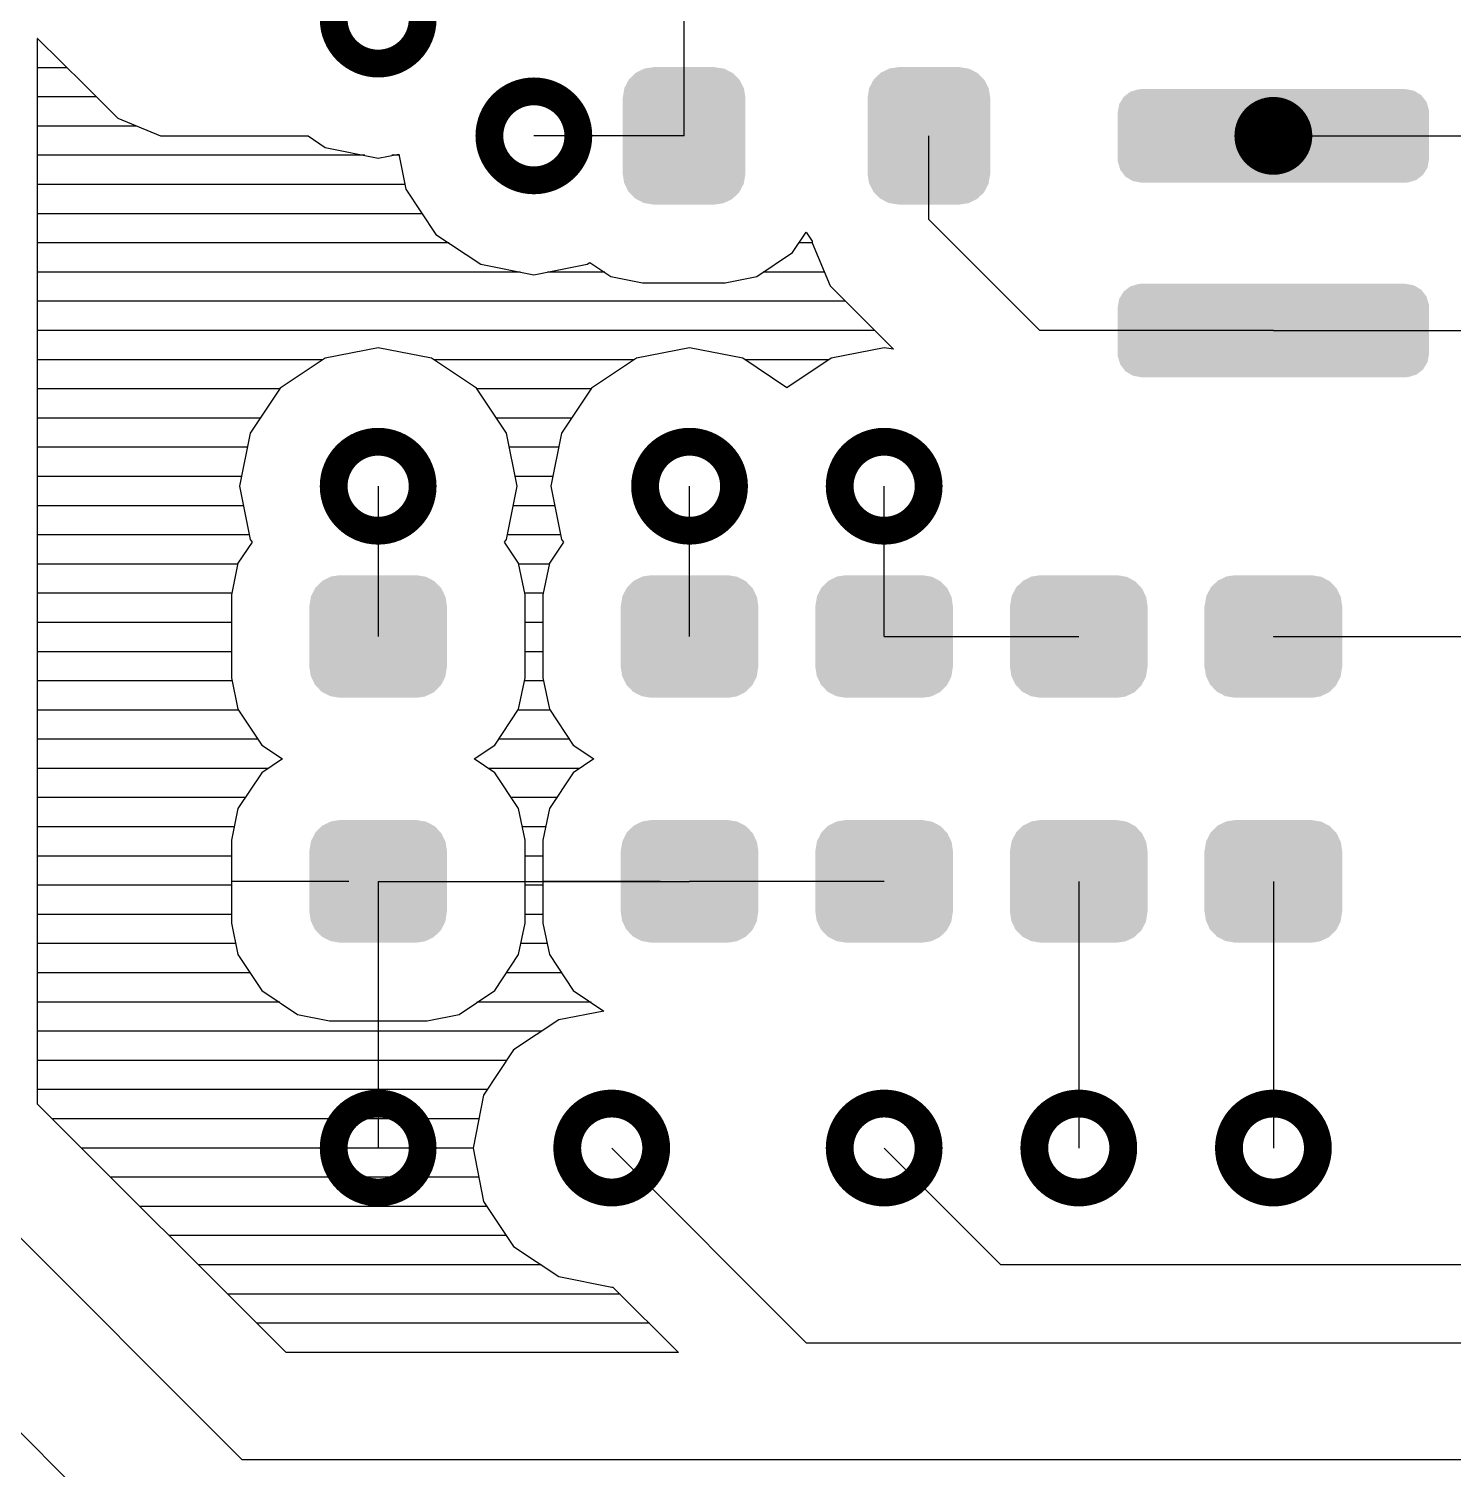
# Model space of a CAD drawing. Extents: x 295 to 953, y 10 to 290.
# Drawn here: x 724.29 to 742.88, y 175.03 to 193.83 of the extents above; entities that cross this region are included whole.
import ezdxf

# ---------------------------------------------------------------- set-up
doc = ezdxf.new("R2010")
doc.units = 0
doc.header["$LTSCALE"] = 5
doc.header["$MEASUREMENT"] = 0
doc.layers.get('0').update_dxf_attribs({"linetype": 'CONTINUOUS', "lineweight": 25})

msp = doc.modelspace()

# ---------------------------------------------------------------- linework, layer by layer
for p, q in [((732.842, 192.428), (732.842, 194.968)), ((724.409, 193.698), (724.404, 193.698)), ((724.404, 193.698), (725.019, 193.088)), ((724.404, 179.794), (724.404, 193.698)), ((724.79, 193.317), (724.404, 193.317)), ((725.019, 193.088), (725.451, 192.657)), ((725.171, 192.936), (724.404, 192.936)), ((725.7, 192.555), (724.404, 192.555)), ((725.451, 192.657), (726.009, 192.428)), ((726.009, 192.428), (727.935, 192.428)), ((727.935, 192.428), (728.158, 192.276)), ((732.842, 192.428), (730.881, 192.428)), ((736.037, 191.336), (736.037, 192.428)), ((740.533, 192.428), (744.089, 192.428)), ((728.676, 192.174), (724.404, 192.174)), ((728.158, 192.276), (728.849, 192.138)), ((728.849, 192.138), (729.118, 192.189)), ((729.123, 192.174), (729.027, 192.174)), ((729.118, 192.189), (729.21, 191.732)), ((729.2, 191.793), (724.404, 191.793)), ((729.21, 191.732), (729.601, 191.143)), ((729.423, 191.412), (724.404, 191.412)), ((734.259, 190.904), (734.437, 191.173)), ((734.437, 191.173), (734.513, 191.056)), ((737.485, 189.888), (736.037, 191.336)), ((729.774, 191.031), (724.404, 191.031)), ((729.601, 191.143), (730.19, 190.752)), ((734.518, 191.031), (734.346, 191.031)), ((734.513, 191.056), (734.513, 191.031)), ((734.513, 191.031), (734.747, 190.472)), ((733.792, 190.594), (734.259, 190.904)), ((730.708, 190.65), (724.404, 190.65)), ((730.19, 190.752), (730.881, 190.614)), ((730.881, 190.614), (731.577, 190.752)), ((731.806, 190.65), (731.059, 190.65)), ((731.577, 190.752), (731.613, 190.777)), ((731.613, 190.777), (731.887, 190.594)), ((731.887, 190.594), (732.298, 190.508)), ((733.38, 190.508), (733.792, 190.594)), ((734.676, 190.65), (733.873, 190.65)), ((732.298, 190.508), (733.38, 190.508)), ((734.747, 190.472), (735.575, 189.644)), ((734.95, 190.269), (724.404, 190.269)), ((735.331, 189.888), (724.404, 189.888)), ((740.533, 189.888), (737.485, 189.888)), ((740.533, 189.888), (744.597, 189.888)), ((728.849, 189.664), (728.158, 189.527)), ((729.545, 189.527), (728.849, 189.664)), ((732.913, 189.664), (732.222, 189.527)), ((733.609, 189.527), (732.913, 189.664)), ((735.453, 189.664), (734.762, 189.527)), ((735.575, 189.644), (735.453, 189.664)), ((728.123, 189.507), (724.404, 189.507)), ((728.158, 189.527), (727.569, 189.136)), ((730.134, 189.136), (729.545, 189.527)), ((732.187, 189.507), (729.581, 189.507)), ((732.222, 189.527), (731.633, 189.136)), ((734.183, 189.141), (733.609, 189.527)), ((734.727, 189.507), (733.645, 189.507)), ((734.762, 189.527), (734.183, 189.141)), ((727.564, 189.126), (724.404, 189.126)), ((727.569, 189.136), (727.178, 188.547)), ((730.526, 188.547), (730.134, 189.136)), ((731.628, 189.126), (730.139, 189.126)), ((731.633, 189.136), (731.242, 188.547)), ((727.305, 188.745), (724.404, 188.745)), ((731.369, 188.745), (730.399, 188.745)), ((727.178, 188.547), (727.041, 187.856)), ((730.663, 187.856), (730.526, 188.547)), ((731.242, 188.547), (731.105, 187.856)), ((727.142, 188.364), (724.404, 188.364)), ((731.206, 188.364), (730.561, 188.364)), ((727.066, 187.983), (724.404, 187.983)), ((731.13, 187.983), (730.637, 187.983)), ((727.041, 187.856), (727.178, 187.16)), ((728.849, 187.856), (728.849, 185.895)), ((730.526, 187.16), (730.663, 187.856)), ((731.105, 187.856), (731.242, 187.16)), ((732.913, 185.895), (732.913, 187.856)), ((735.453, 185.895), (735.453, 187.856)), ((727.091, 187.602), (724.404, 187.602)), ((731.155, 187.602), (730.612, 187.602)), ((727.168, 187.221), (724.404, 187.221)), ((731.232, 187.221), (730.536, 187.221)), ((727.203, 187.124), (727.02, 186.85)), ((727.178, 187.16), (727.203, 187.124)), ((730.5, 187.124), (730.526, 187.16)), ((730.683, 186.85), (730.5, 187.124)), ((731.267, 187.124), (731.084, 186.85)), ((731.242, 187.16), (731.267, 187.124)), ((727.015, 186.84), (724.404, 186.84)), ((727.02, 186.85), (726.934, 186.439)), ((730.769, 186.439), (730.683, 186.85)), ((731.079, 186.84), (730.688, 186.84)), ((731.084, 186.85), (730.998, 186.439)), ((726.939, 186.459), (724.404, 186.459)), ((731.003, 186.459), (730.764, 186.459)), ((726.934, 186.439), (726.934, 185.357)), ((730.769, 185.357), (730.769, 186.439)), ((730.998, 186.439), (730.998, 185.357)), ((726.934, 186.078), (724.404, 186.078)), ((730.998, 186.078), (730.769, 186.078)), ((735.453, 185.895), (737.993, 185.895)), ((740.533, 185.9), (740.533, 185.895)), ((740.533, 185.895), (746.172, 185.895)), ((726.934, 185.697), (724.404, 185.697)), ((730.998, 185.697), (730.769, 185.697)), ((726.934, 185.357), (727.02, 184.945)), ((730.683, 184.945), (730.769, 185.357)), ((730.998, 185.357), (731.084, 184.945)), ((726.944, 185.316), (724.404, 185.316)), ((731.008, 185.316), (730.759, 185.316)), ((727.025, 184.935), (724.404, 184.935)), ((727.02, 184.945), (727.33, 184.478)), ((730.373, 184.478), (730.683, 184.945)), ((731.089, 184.935), (730.678, 184.935)), ((731.084, 184.945), (731.394, 184.478)), ((727.279, 184.554), (724.404, 184.554)), ((727.33, 184.478), (727.599, 184.3)), ((730.104, 184.3), (730.373, 184.478)), ((731.343, 184.554), (730.424, 184.554)), ((731.394, 184.478), (731.663, 184.3)), ((727.599, 184.3), (727.33, 184.117)), ((730.373, 184.117), (730.104, 184.3)), ((731.663, 184.3), (731.394, 184.117)), ((727.406, 184.173), (724.404, 184.173)), ((727.33, 184.117), (727.02, 183.65)), ((731.47, 184.173), (730.297, 184.173)), ((730.683, 183.65), (730.373, 184.117)), ((731.394, 184.117), (731.084, 183.65)), ((727.112, 183.792), (724.404, 183.792)), ((727.02, 183.65), (726.934, 183.238)), ((731.176, 183.792), (730.592, 183.792)), ((730.769, 183.238), (730.683, 183.65)), ((731.084, 183.65), (730.998, 183.238)), ((726.97, 183.411), (724.404, 183.411)), ((731.034, 183.411), (730.734, 183.411)), ((726.934, 183.238), (726.934, 182.156)), ((730.769, 182.156), (730.769, 183.238)), ((730.998, 183.238), (730.998, 182.156)), ((726.934, 183.03), (724.404, 183.03)), ((730.998, 183.03), (730.769, 183.03)), ((728.468, 182.7), (726.934, 182.7)), ((728.849, 182.7), (728.849, 179.22)), ((728.849, 182.7), (732.913, 182.7)), ((729.23, 182.7), (730.769, 182.7)), ((732.532, 182.7), (730.998, 182.7)), ((735.453, 182.7), (732.913, 182.7)), ((737.993, 182.7), (737.993, 179.22)), ((740.533, 182.7), (740.533, 179.22)), ((726.934, 182.649), (724.404, 182.649)), ((730.998, 182.649), (730.769, 182.649)), ((726.934, 182.268), (724.404, 182.268)), ((726.934, 182.156), (727.02, 181.745)), ((728.849, 182.319), (728.849, 180.881)), ((730.683, 181.745), (730.769, 182.156)), ((730.998, 182.268), (730.769, 182.268)), ((730.998, 182.156), (731.084, 181.745)), ((726.99, 181.887), (724.404, 181.887)), ((731.054, 181.887), (730.713, 181.887)), ((727.02, 181.745), (727.33, 181.277)), ((730.373, 181.277), (730.683, 181.745)), ((731.084, 181.745), (731.394, 181.277)), ((727.178, 181.506), (724.404, 181.506)), ((731.242, 181.506), (730.526, 181.506)), ((727.33, 181.277), (727.798, 180.962)), ((729.906, 180.962), (730.373, 181.277)), ((731.394, 181.277), (731.796, 181.008)), ((727.564, 181.125), (724.404, 181.125)), ((731.628, 181.125), (730.139, 181.125)), ((731.796, 181.008), (731.206, 180.891)), ((727.798, 180.962), (728.214, 180.881)), ((728.214, 180.881), (729.489, 180.881)), ((729.489, 180.881), (729.906, 180.962)), ((731.206, 180.891), (730.617, 180.5)), ((730.983, 180.744), (724.404, 180.744)), ((730.617, 180.5), (730.226, 179.911)), ((730.526, 180.363), (724.404, 180.363)), ((730.272, 179.982), (724.404, 179.982)), ((730.226, 179.911), (730.089, 179.22)), ((727.65, 176.553), (724.404, 179.794)), ((730.165, 179.601), (724.602, 179.601)), ((723.007, 179.22), (727.071, 175.156)), ((730.089, 179.22), (724.983, 179.22)), ((730.089, 179.22), (730.226, 178.524)), ((731.897, 179.22), (734.437, 176.68)), ((735.453, 179.22), (736.977, 177.696)), ((730.165, 178.839), (725.364, 178.839)), ((730.272, 178.458), (725.745, 178.458)), ((730.226, 178.524), (730.617, 177.935)), ((730.526, 178.077), (726.126, 178.077)), ((721.737, 177.95), (726.055, 173.632)), ((730.617, 177.935), (731.206, 177.544)), ((730.983, 177.696), (726.507, 177.696)), ((745.105, 177.696), (736.977, 177.696)), ((731.206, 177.544), (731.897, 177.406)), ((732.009, 177.315), (726.888, 177.315)), ((731.897, 177.406), (731.912, 177.406)), ((731.912, 177.406), (732.771, 176.553)), ((732.39, 176.934), (727.269, 176.934)), ((732.771, 176.553), (727.65, 176.553)), ((732.771, 176.553), (727.65, 176.553)), ((734.437, 176.68), (744.597, 176.68)), ((727.071, 175.156), (744.089, 175.156))]:
    msp.add_line(p, q)
for points, const_width in [([(729.43, 193.952, -1), (728.269, 193.952, -1)], 0.363), ([(731.462, 192.428, -1), (730.301, 192.428, -1)], 0.363), ([(740.787, 192.428, -1), (740.279, 192.428, -1)], 0.508), ([(729.43, 187.856, -1), (728.269, 187.856, -1)], 0.363), ([(733.494, 187.856, -1), (732.333, 187.856, -1)], 0.363), ([(736.034, 187.856, -1), (734.873, 187.856, -1)], 0.363), ([(729.43, 179.22, -1), (728.269, 179.22, -1)], 0.363), ([(732.478, 179.22, -1), (731.317, 179.22, -1)], 0.363), ([(736.034, 179.22, -1), (734.873, 179.22, -1)], 0.363), ([(738.574, 179.22, -1), (737.413, 179.22, -1)], 0.363), ([(741.114, 179.22, -1), (739.953, 179.22, -1)], 0.363)]:
    msp.add_lwpolyline(points, format="xyb", close=True, dxfattribs=dict(const_width=const_width))
for points in [[(733.559, 193.166), (733.481, 193.245), (732.123, 193.166), (732.206, 193.245)], [(733.481, 193.245), (733.465, 193.253), (732.206, 193.245), (732.214, 193.253)], [(733.465, 193.253), (733.369, 193.304), (732.214, 193.253), (732.32, 193.304)], [(733.369, 193.304), (733.343, 193.308), (732.32, 193.304), (732.329, 193.308)], [(733.343, 193.308), (733.243, 193.324), (732.329, 193.308), (732.441, 193.324)], [(733.243, 193.324), (733.243, 193.327), (732.441, 193.324), (732.441, 193.327)], [(736.754, 193.166), (736.677, 193.245), (735.318, 193.166), (735.401, 193.245)], [(736.677, 193.245), (736.661, 193.253), (735.401, 193.245), (735.41, 193.253)], [(736.661, 193.253), (736.564, 193.304), (735.41, 193.253), (735.515, 193.304)], [(736.564, 193.304), (736.538, 193.308), (735.515, 193.304), (735.524, 193.308)], [(736.538, 193.308), (736.439, 193.324), (735.524, 193.308), (735.636, 193.324)], [(736.439, 193.324), (736.439, 193.327), (735.636, 193.324), (735.636, 193.327)], [(733.642, 192.928), (733.625, 193.04), (732.042, 192.928), (732.061, 193.04)], [(733.625, 193.04), (733.619, 193.053), (732.061, 193.04), (732.063, 193.053)], [(733.619, 193.053), (733.57, 193.154), (732.063, 193.053), (732.117, 193.154)], [(733.57, 193.154), (733.559, 193.166), (732.117, 193.154), (732.123, 193.166)], [(736.837, 192.928), (736.82, 193.04), (735.237, 192.928), (735.256, 193.04)], [(736.82, 193.04), (736.814, 193.053), (735.256, 193.04), (735.258, 193.053)], [(736.814, 193.053), (736.765, 193.154), (735.258, 193.053), (735.312, 193.154)], [(736.765, 193.154), (736.754, 193.166), (735.312, 193.154), (735.318, 193.166)], [(742.369, 193.017), (742.27, 193.036), (738.712, 193.017), (738.773, 193.036)], [(742.27, 193.036), (742.26, 193.038), (738.773, 193.036), (738.806, 193.038)], [(733.642, 192.926), (733.642, 192.928), (732.042, 192.926), (732.042, 192.928)], [(733.642, 191.93), (733.642, 192.926), (732.042, 191.93), (732.042, 192.926)], [(736.837, 192.926), (736.837, 192.928), (735.237, 192.926), (735.237, 192.928)], [(736.837, 191.93), (736.837, 192.926), (735.237, 191.93), (735.237, 192.926)], [(742.541, 192.842), (742.532, 192.872), (738.521, 192.842), (738.54, 192.872)], [(742.532, 192.872), (742.482, 192.936), (738.54, 192.872), (738.579, 192.936)], [(742.482, 192.936), (742.464, 192.96), (738.579, 192.936), (738.609, 192.96)], [(742.464, 192.96), (742.391, 193.004), (738.609, 192.96), (738.667, 193.004)], [(742.391, 193.004), (742.369, 193.017), (738.667, 193.004), (738.712, 193.017)], [(742.565, 192.733), (742.563, 192.766), (738.501, 192.733), (738.507, 192.766)], [(742.565, 192.123), (742.565, 192.733), (738.501, 192.123), (738.501, 192.733)], [(742.563, 192.766), (742.541, 192.842), (738.507, 192.766), (738.521, 192.842)], [(742.559, 192.09), (742.565, 192.123), (738.503, 192.09), (738.501, 192.123)], [(733.642, 191.928), (733.642, 191.93), (732.042, 191.928), (732.042, 191.93)], [(733.623, 191.816), (733.642, 191.928), (732.059, 191.816), (732.042, 191.928)], [(736.837, 191.928), (736.837, 191.93), (735.237, 191.928), (735.237, 191.93)], [(736.818, 191.816), (736.837, 191.928), (735.254, 191.816), (735.237, 191.928)], [(742.545, 192.014), (742.559, 192.09), (738.526, 192.014), (738.503, 192.09)], [(742.527, 191.984), (742.545, 192.014), (738.535, 191.984), (738.526, 192.014)], [(742.487, 191.92), (742.527, 191.984), (738.584, 191.92), (738.535, 191.984)], [(742.457, 191.896), (742.487, 191.92), (738.602, 191.896), (738.584, 191.92)], [(733.621, 191.803), (733.623, 191.816), (732.065, 191.803), (732.059, 191.816)], [(733.567, 191.702), (733.621, 191.803), (732.114, 191.702), (732.065, 191.803)], [(736.816, 191.803), (736.818, 191.816), (735.261, 191.803), (735.254, 191.816)], [(736.763, 191.702), (736.816, 191.803), (735.31, 191.702), (735.261, 191.803)], [(742.399, 191.852), (742.457, 191.896), (738.675, 191.852), (738.602, 191.896)], [(742.355, 191.839), (742.399, 191.852), (738.697, 191.839), (738.675, 191.852)], [(742.293, 191.82), (742.355, 191.839), (738.796, 191.82), (738.697, 191.839)], [(742.26, 191.818), (742.293, 191.82), (738.806, 191.818), (738.796, 191.82)], [(733.561, 191.69), (733.567, 191.702), (732.125, 191.69), (732.114, 191.702)], [(733.478, 191.611), (733.561, 191.69), (732.203, 191.611), (732.125, 191.69)], [(733.47, 191.603), (733.478, 191.611), (732.219, 191.603), (732.203, 191.611)], [(733.364, 191.552), (733.47, 191.603), (732.315, 191.552), (732.219, 191.603)], [(733.355, 191.548), (733.364, 191.552), (732.341, 191.548), (732.315, 191.552)], [(733.243, 191.532), (733.355, 191.548), (732.441, 191.532), (732.341, 191.548)], [(733.243, 191.529), (733.243, 191.532), (732.441, 191.529), (732.441, 191.532)], [(736.757, 191.69), (736.763, 191.702), (735.321, 191.69), (735.31, 191.702)], [(736.674, 191.611), (736.757, 191.69), (735.398, 191.611), (735.321, 191.69)], [(736.665, 191.603), (736.674, 191.611), (735.414, 191.603), (735.398, 191.611)], [(736.559, 191.552), (736.665, 191.603), (735.511, 191.552), (735.414, 191.603)], [(736.55, 191.548), (736.559, 191.552), (735.537, 191.548), (735.511, 191.552)], [(736.439, 191.532), (736.55, 191.548), (735.636, 191.532), (735.537, 191.548)], [(736.439, 191.529), (736.439, 191.532), (735.636, 191.529), (735.636, 191.532)], [(742.482, 190.396), (742.464, 190.42), (738.579, 190.396), (738.609, 190.42)], [(742.464, 190.42), (742.391, 190.464), (738.609, 190.42), (738.667, 190.464)], [(742.391, 190.464), (742.369, 190.477), (738.667, 190.464), (738.712, 190.477)], [(742.369, 190.477), (742.27, 190.496), (738.712, 190.477), (738.773, 190.496)], [(742.27, 190.496), (742.26, 190.498), (738.773, 190.496), (738.806, 190.498)], [(742.565, 190.193), (742.563, 190.226), (738.501, 190.193), (738.507, 190.226)], [(742.563, 190.226), (742.541, 190.302), (738.507, 190.226), (738.521, 190.302)], [(742.541, 190.302), (742.532, 190.332), (738.521, 190.302), (738.54, 190.332)], [(742.532, 190.332), (742.482, 190.396), (738.54, 190.332), (738.579, 190.396)], [(742.565, 189.583), (742.565, 190.193), (738.501, 189.583), (738.501, 190.193)], [(742.559, 189.55), (742.565, 189.583), (738.503, 189.55), (738.501, 189.583)], [(742.545, 189.474), (742.559, 189.55), (738.526, 189.474), (738.503, 189.55)], [(742.527, 189.444), (742.545, 189.474), (738.535, 189.444), (738.526, 189.474)], [(742.487, 189.38), (742.527, 189.444), (738.584, 189.38), (738.535, 189.444)], [(742.457, 189.356), (742.487, 189.38), (738.602, 189.356), (738.584, 189.38)], [(742.399, 189.312), (742.457, 189.356), (738.675, 189.312), (738.602, 189.356)], [(742.355, 189.299), (742.399, 189.312), (738.697, 189.299), (738.675, 189.312)], [(742.293, 189.28), (742.355, 189.299), (738.796, 189.28), (738.697, 189.299)], [(742.26, 189.278), (742.293, 189.28), (738.806, 189.278), (738.796, 189.28)], [(729.572, 186.623), (729.475, 186.674), (728.122, 186.623), (728.228, 186.674)], [(729.475, 186.674), (729.45, 186.678), (728.228, 186.674), (728.236, 186.678)], [(729.45, 186.678), (729.349, 186.695), (728.236, 186.678), (728.349, 186.695)], [(733.636, 186.623), (733.539, 186.674), (732.186, 186.623), (732.292, 186.674)], [(733.539, 186.674), (733.514, 186.678), (732.292, 186.674), (732.3, 186.678)], [(733.514, 186.678), (733.413, 186.695), (732.3, 186.678), (732.413, 186.695)], [(736.176, 186.623), (736.079, 186.674), (734.726, 186.623), (734.832, 186.674)], [(736.079, 186.674), (736.054, 186.678), (734.832, 186.674), (734.84, 186.678)], [(736.054, 186.678), (735.953, 186.695), (734.84, 186.678), (734.953, 186.695)], [(738.716, 186.623), (738.619, 186.674), (737.266, 186.623), (737.372, 186.674)], [(738.619, 186.674), (738.594, 186.678), (737.372, 186.674), (737.38, 186.678)], [(738.594, 186.678), (738.493, 186.695), (737.38, 186.678), (737.493, 186.695)], [(741.256, 186.623), (741.159, 186.674), (739.806, 186.623), (739.912, 186.674)], [(741.159, 186.674), (741.134, 186.678), (739.912, 186.674), (739.92, 186.678)], [(741.134, 186.678), (741.033, 186.695), (739.92, 186.678), (740.033, 186.695)], [(729.723, 186.422), (729.675, 186.523), (727.973, 186.422), (728.026, 186.523)], [(729.675, 186.523), (729.664, 186.534), (728.026, 186.523), (728.031, 186.534)], [(729.664, 186.534), (729.587, 186.615), (728.031, 186.534), (728.114, 186.615)], [(729.587, 186.615), (729.572, 186.623), (728.114, 186.615), (728.122, 186.623)], [(733.787, 186.422), (733.739, 186.523), (732.037, 186.422), (732.09, 186.523)], [(733.739, 186.523), (733.728, 186.534), (732.09, 186.523), (732.095, 186.534)], [(733.728, 186.534), (733.651, 186.615), (732.095, 186.534), (732.178, 186.615)], [(733.651, 186.615), (733.636, 186.623), (732.178, 186.615), (732.186, 186.623)], [(736.327, 186.422), (736.279, 186.523), (734.577, 186.422), (734.63, 186.523)], [(736.279, 186.523), (736.268, 186.534), (734.63, 186.523), (734.635, 186.534)], [(736.268, 186.534), (736.191, 186.615), (734.635, 186.534), (734.718, 186.615)], [(736.191, 186.615), (736.176, 186.623), (734.718, 186.615), (734.726, 186.623)], [(738.867, 186.422), (738.819, 186.523), (737.117, 186.422), (737.17, 186.523)], [(738.819, 186.523), (738.808, 186.534), (737.17, 186.523), (737.175, 186.534)], [(738.808, 186.534), (738.731, 186.615), (737.175, 186.534), (737.258, 186.615)], [(738.731, 186.615), (738.716, 186.623), (737.258, 186.615), (737.266, 186.623)], [(741.407, 186.422), (741.359, 186.523), (739.657, 186.422), (739.71, 186.523)], [(741.359, 186.523), (741.348, 186.534), (739.71, 186.523), (739.715, 186.534)], [(741.348, 186.534), (741.271, 186.615), (739.715, 186.534), (739.798, 186.615)], [(741.271, 186.615), (741.256, 186.623), (739.798, 186.615), (739.806, 186.623)], [(729.748, 185.494), (729.748, 186.296), (727.95, 185.494), (727.95, 186.296)], [(729.746, 186.296), (729.73, 186.409), (727.952, 186.296), (727.971, 186.409)], [(729.73, 186.409), (729.723, 186.422), (727.971, 186.409), (727.973, 186.422)], [(733.812, 185.494), (733.812, 186.296), (732.014, 185.494), (732.014, 186.296)], [(733.81, 186.296), (733.794, 186.409), (732.016, 186.296), (732.035, 186.409)], [(733.794, 186.409), (733.787, 186.422), (732.035, 186.409), (732.037, 186.422)], [(736.352, 185.494), (736.352, 186.296), (734.554, 185.494), (734.554, 186.296)], [(736.35, 186.296), (736.334, 186.409), (734.556, 186.296), (734.575, 186.409)], [(736.334, 186.409), (736.327, 186.422), (734.575, 186.409), (734.577, 186.422)], [(738.892, 185.494), (738.892, 186.296), (737.094, 185.494), (737.094, 186.296)], [(738.89, 186.296), (738.874, 186.409), (737.096, 186.296), (737.115, 186.409)], [(738.874, 186.409), (738.867, 186.422), (737.115, 186.409), (737.117, 186.422)], [(741.432, 185.494), (741.432, 186.296), (739.634, 185.494), (739.634, 186.296)], [(741.43, 186.296), (741.414, 186.409), (739.636, 186.296), (739.655, 186.409)], [(741.414, 186.409), (741.407, 186.422), (739.655, 186.409), (739.657, 186.422)], [(729.728, 185.381), (729.746, 185.494), (727.969, 185.381), (727.952, 185.494)], [(729.726, 185.369), (729.728, 185.381), (727.975, 185.369), (727.969, 185.381)], [(729.673, 185.267), (729.726, 185.369), (728.023, 185.267), (727.975, 185.369)], [(733.792, 185.381), (733.81, 185.494), (732.033, 185.381), (732.016, 185.494)], [(733.79, 185.369), (733.792, 185.381), (732.039, 185.369), (732.033, 185.381)], [(733.737, 185.267), (733.79, 185.369), (732.087, 185.267), (732.039, 185.369)], [(736.332, 185.381), (736.35, 185.494), (734.573, 185.381), (734.556, 185.494)], [(736.33, 185.369), (736.332, 185.381), (734.579, 185.369), (734.573, 185.381)], [(736.277, 185.267), (736.33, 185.369), (734.627, 185.267), (734.579, 185.369)], [(738.872, 185.381), (738.89, 185.494), (737.113, 185.381), (737.096, 185.494)], [(738.87, 185.369), (738.872, 185.381), (737.119, 185.369), (737.113, 185.381)], [(738.817, 185.267), (738.87, 185.369), (737.167, 185.267), (737.119, 185.369)], [(741.412, 185.381), (741.43, 185.494), (739.653, 185.381), (739.636, 185.494)], [(741.41, 185.369), (741.412, 185.381), (739.659, 185.369), (739.653, 185.381)], [(741.357, 185.267), (741.41, 185.369), (739.707, 185.267), (739.659, 185.369)], [(729.667, 185.256), (729.673, 185.267), (728.034, 185.256), (728.023, 185.267)], [(729.584, 185.175), (729.667, 185.256), (728.111, 185.175), (728.034, 185.256)], [(729.576, 185.167), (729.584, 185.175), (728.126, 185.167), (728.111, 185.175)], [(729.47, 185.116), (729.576, 185.167), (728.224, 185.116), (728.126, 185.167)], [(733.731, 185.256), (733.737, 185.267), (732.098, 185.256), (732.087, 185.267)], [(733.648, 185.175), (733.731, 185.256), (732.175, 185.175), (732.098, 185.256)], [(733.64, 185.167), (733.648, 185.175), (732.19, 185.167), (732.175, 185.175)], [(733.534, 185.116), (733.64, 185.167), (732.288, 185.116), (732.19, 185.167)], [(736.271, 185.256), (736.277, 185.267), (734.638, 185.256), (734.627, 185.267)], [(736.188, 185.175), (736.271, 185.256), (734.715, 185.175), (734.638, 185.256)], [(736.18, 185.167), (736.188, 185.175), (734.73, 185.167), (734.715, 185.175)], [(736.074, 185.116), (736.18, 185.167), (734.828, 185.116), (734.73, 185.167)], [(738.811, 185.256), (738.817, 185.267), (737.178, 185.256), (737.167, 185.267)], [(738.728, 185.175), (738.811, 185.256), (737.255, 185.175), (737.178, 185.256)], [(738.72, 185.167), (738.728, 185.175), (737.27, 185.167), (737.255, 185.175)], [(738.614, 185.116), (738.72, 185.167), (737.368, 185.116), (737.27, 185.167)], [(741.351, 185.256), (741.357, 185.267), (739.718, 185.256), (739.707, 185.267)], [(741.268, 185.175), (741.351, 185.256), (739.795, 185.175), (739.718, 185.256)], [(741.26, 185.167), (741.268, 185.175), (739.81, 185.167), (739.795, 185.175)], [(741.154, 185.116), (741.26, 185.167), (739.908, 185.116), (739.81, 185.167)], [(729.462, 185.112), (729.47, 185.116), (728.248, 185.112), (728.224, 185.116)], [(729.349, 185.095), (729.462, 185.112), (728.349, 185.095), (728.248, 185.112)], [(733.526, 185.112), (733.534, 185.116), (732.312, 185.112), (732.288, 185.116)], [(733.413, 185.095), (733.526, 185.112), (732.413, 185.095), (732.312, 185.112)], [(736.066, 185.112), (736.074, 185.116), (734.852, 185.112), (734.828, 185.116)], [(735.953, 185.095), (736.066, 185.112), (734.953, 185.095), (734.852, 185.112)], [(738.606, 185.112), (738.614, 185.116), (737.392, 185.112), (737.368, 185.116)], [(738.493, 185.095), (738.606, 185.112), (737.493, 185.095), (737.392, 185.112)], [(741.146, 185.112), (741.154, 185.116), (739.932, 185.112), (739.908, 185.116)], [(741.033, 185.095), (741.146, 185.112), (740.033, 185.095), (739.932, 185.112)], [(729.572, 183.428), (729.475, 183.479), (728.122, 183.428), (728.228, 183.479)], [(729.475, 183.479), (729.45, 183.483), (728.228, 183.479), (728.236, 183.483)], [(729.45, 183.483), (729.349, 183.5), (728.236, 183.483), (728.349, 183.5)], [(733.636, 183.428), (733.539, 183.479), (732.186, 183.428), (732.292, 183.479)], [(733.539, 183.479), (733.514, 183.483), (732.292, 183.479), (732.3, 183.483)], [(733.514, 183.483), (733.413, 183.5), (732.3, 183.483), (732.413, 183.5)], [(736.176, 183.428), (736.079, 183.479), (734.726, 183.428), (734.832, 183.479)], [(736.079, 183.479), (736.054, 183.483), (734.832, 183.479), (734.84, 183.483)], [(736.054, 183.483), (735.953, 183.5), (734.84, 183.483), (734.953, 183.5)], [(738.716, 183.428), (738.619, 183.479), (737.266, 183.428), (737.372, 183.479)], [(738.619, 183.479), (738.594, 183.483), (737.372, 183.479), (737.38, 183.483)], [(738.594, 183.483), (738.493, 183.5), (737.38, 183.483), (737.493, 183.5)], [(741.256, 183.428), (741.159, 183.479), (739.806, 183.428), (739.912, 183.479)], [(741.159, 183.479), (741.134, 183.483), (739.912, 183.479), (739.92, 183.483)], [(741.134, 183.483), (741.033, 183.5), (739.92, 183.483), (740.033, 183.5)], [(729.723, 183.226), (729.675, 183.328), (727.973, 183.226), (728.026, 183.328)], [(729.675, 183.328), (729.664, 183.339), (728.026, 183.328), (728.031, 183.339)], [(729.664, 183.339), (729.587, 183.42), (728.031, 183.339), (728.114, 183.42)], [(729.587, 183.42), (729.572, 183.428), (728.114, 183.42), (728.122, 183.428)], [(733.787, 183.226), (733.739, 183.328), (732.037, 183.226), (732.09, 183.328)], [(733.739, 183.328), (733.728, 183.339), (732.09, 183.328), (732.095, 183.339)], [(733.728, 183.339), (733.651, 183.42), (732.095, 183.339), (732.178, 183.42)], [(733.651, 183.42), (733.636, 183.428), (732.178, 183.42), (732.186, 183.428)], [(736.327, 183.226), (736.279, 183.328), (734.577, 183.226), (734.63, 183.328)], [(736.279, 183.328), (736.268, 183.339), (734.63, 183.328), (734.635, 183.339)], [(736.268, 183.339), (736.191, 183.42), (734.635, 183.339), (734.718, 183.42)], [(736.191, 183.42), (736.176, 183.428), (734.718, 183.42), (734.726, 183.428)], [(738.867, 183.226), (738.819, 183.328), (737.117, 183.226), (737.17, 183.328)], [(738.819, 183.328), (738.808, 183.339), (737.17, 183.328), (737.175, 183.339)], [(738.808, 183.339), (738.731, 183.42), (737.175, 183.339), (737.258, 183.42)], [(738.731, 183.42), (738.716, 183.428), (737.258, 183.42), (737.266, 183.428)], [(741.407, 183.226), (741.359, 183.328), (739.657, 183.226), (739.71, 183.328)], [(741.359, 183.328), (741.348, 183.339), (739.71, 183.328), (739.715, 183.339)], [(741.348, 183.339), (741.271, 183.42), (739.715, 183.339), (739.798, 183.42)], [(741.271, 183.42), (741.256, 183.428), (739.798, 183.42), (739.806, 183.428)], [(729.748, 182.298), (729.748, 183.101), (727.95, 182.298), (727.95, 183.101)], [(729.746, 183.101), (729.73, 183.214), (727.952, 183.101), (727.971, 183.214)], [(729.73, 183.214), (729.723, 183.226), (727.971, 183.214), (727.973, 183.226)], [(733.812, 182.298), (733.812, 183.101), (732.014, 182.298), (732.014, 183.101)], [(733.81, 183.101), (733.794, 183.214), (732.016, 183.101), (732.035, 183.214)], [(733.794, 183.214), (733.787, 183.226), (732.035, 183.214), (732.037, 183.226)], [(736.352, 182.298), (736.352, 183.101), (734.554, 182.298), (734.554, 183.101)], [(736.35, 183.101), (736.334, 183.214), (734.556, 183.101), (734.575, 183.214)], [(736.334, 183.214), (736.327, 183.226), (734.575, 183.214), (734.577, 183.226)], [(738.892, 182.298), (738.892, 183.101), (737.094, 182.298), (737.094, 183.101)], [(738.89, 183.101), (738.874, 183.214), (737.096, 183.101), (737.115, 183.214)], [(738.874, 183.214), (738.867, 183.226), (737.115, 183.214), (737.117, 183.226)], [(741.432, 182.298), (741.432, 183.101), (739.634, 182.298), (739.634, 183.101)], [(741.43, 183.101), (741.414, 183.214), (739.636, 183.101), (739.655, 183.214)], [(741.414, 183.214), (741.407, 183.226), (739.655, 183.214), (739.657, 183.226)], [(729.728, 182.186), (729.746, 182.298), (727.969, 182.186), (727.952, 182.298)], [(729.726, 182.173), (729.728, 182.186), (727.975, 182.173), (727.969, 182.186)], [(729.673, 182.071), (729.726, 182.173), (728.023, 182.071), (727.975, 182.173)], [(733.792, 182.186), (733.81, 182.298), (732.033, 182.186), (732.016, 182.298)], [(733.79, 182.173), (733.792, 182.186), (732.039, 182.173), (732.033, 182.186)], [(733.737, 182.071), (733.79, 182.173), (732.087, 182.071), (732.039, 182.173)], [(736.332, 182.186), (736.35, 182.298), (734.573, 182.186), (734.556, 182.298)], [(736.33, 182.173), (736.332, 182.186), (734.579, 182.173), (734.573, 182.186)], [(736.277, 182.071), (736.33, 182.173), (734.627, 182.071), (734.579, 182.173)], [(738.872, 182.186), (738.89, 182.298), (737.113, 182.186), (737.096, 182.298)], [(738.87, 182.173), (738.872, 182.186), (737.119, 182.173), (737.113, 182.186)], [(738.817, 182.071), (738.87, 182.173), (737.167, 182.071), (737.119, 182.173)], [(741.412, 182.186), (741.43, 182.298), (739.653, 182.186), (739.636, 182.298)], [(741.41, 182.173), (741.412, 182.186), (739.659, 182.173), (739.653, 182.186)], [(741.357, 182.071), (741.41, 182.173), (739.707, 182.071), (739.659, 182.173)], [(729.667, 182.061), (729.673, 182.071), (728.034, 182.061), (728.023, 182.071)], [(729.584, 181.98), (729.667, 182.061), (728.111, 181.98), (728.034, 182.061)], [(729.576, 181.972), (729.584, 181.98), (728.126, 181.972), (728.111, 181.98)], [(729.47, 181.921), (729.576, 181.972), (728.224, 181.921), (728.126, 181.972)], [(733.731, 182.061), (733.737, 182.071), (732.098, 182.061), (732.087, 182.071)], [(733.648, 181.98), (733.731, 182.061), (732.175, 181.98), (732.098, 182.061)], [(733.64, 181.972), (733.648, 181.98), (732.19, 181.972), (732.175, 181.98)], [(733.534, 181.921), (733.64, 181.972), (732.288, 181.921), (732.19, 181.972)], [(736.271, 182.061), (736.277, 182.071), (734.638, 182.061), (734.627, 182.071)], [(736.188, 181.98), (736.271, 182.061), (734.715, 181.98), (734.638, 182.061)], [(736.18, 181.972), (736.188, 181.98), (734.73, 181.972), (734.715, 181.98)], [(736.074, 181.921), (736.18, 181.972), (734.828, 181.921), (734.73, 181.972)], [(738.811, 182.061), (738.817, 182.071), (737.178, 182.061), (737.167, 182.071)], [(738.728, 181.98), (738.811, 182.061), (737.255, 181.98), (737.178, 182.061)], [(738.72, 181.972), (738.728, 181.98), (737.27, 181.972), (737.255, 181.98)], [(738.614, 181.921), (738.72, 181.972), (737.368, 181.921), (737.27, 181.972)], [(741.351, 182.061), (741.357, 182.071), (739.718, 182.061), (739.707, 182.071)], [(741.268, 181.98), (741.351, 182.061), (739.795, 181.98), (739.718, 182.061)], [(741.26, 181.972), (741.268, 181.98), (739.81, 181.972), (739.795, 181.98)], [(741.154, 181.921), (741.26, 181.972), (739.908, 181.921), (739.81, 181.972)], [(729.462, 181.917), (729.47, 181.921), (728.248, 181.917), (728.224, 181.921)], [(729.349, 181.9), (729.462, 181.917), (728.349, 181.9), (728.248, 181.917)], [(733.526, 181.917), (733.534, 181.921), (732.312, 181.917), (732.288, 181.921)], [(733.413, 181.9), (733.526, 181.917), (732.413, 181.9), (732.312, 181.917)], [(736.066, 181.917), (736.074, 181.921), (734.852, 181.917), (734.828, 181.921)], [(735.953, 181.9), (736.066, 181.917), (734.953, 181.9), (734.852, 181.917)], [(738.606, 181.917), (738.614, 181.921), (737.392, 181.917), (737.368, 181.921)], [(738.493, 181.9), (738.606, 181.917), (737.493, 181.9), (737.392, 181.917)], [(741.146, 181.917), (741.154, 181.921), (739.932, 181.917), (739.908, 181.921)], [(741.033, 181.9), (741.146, 181.917), (740.033, 181.9), (739.932, 181.917)]]:
    msp.add_solid(points)

doc.saveas('drawing.dxf')
